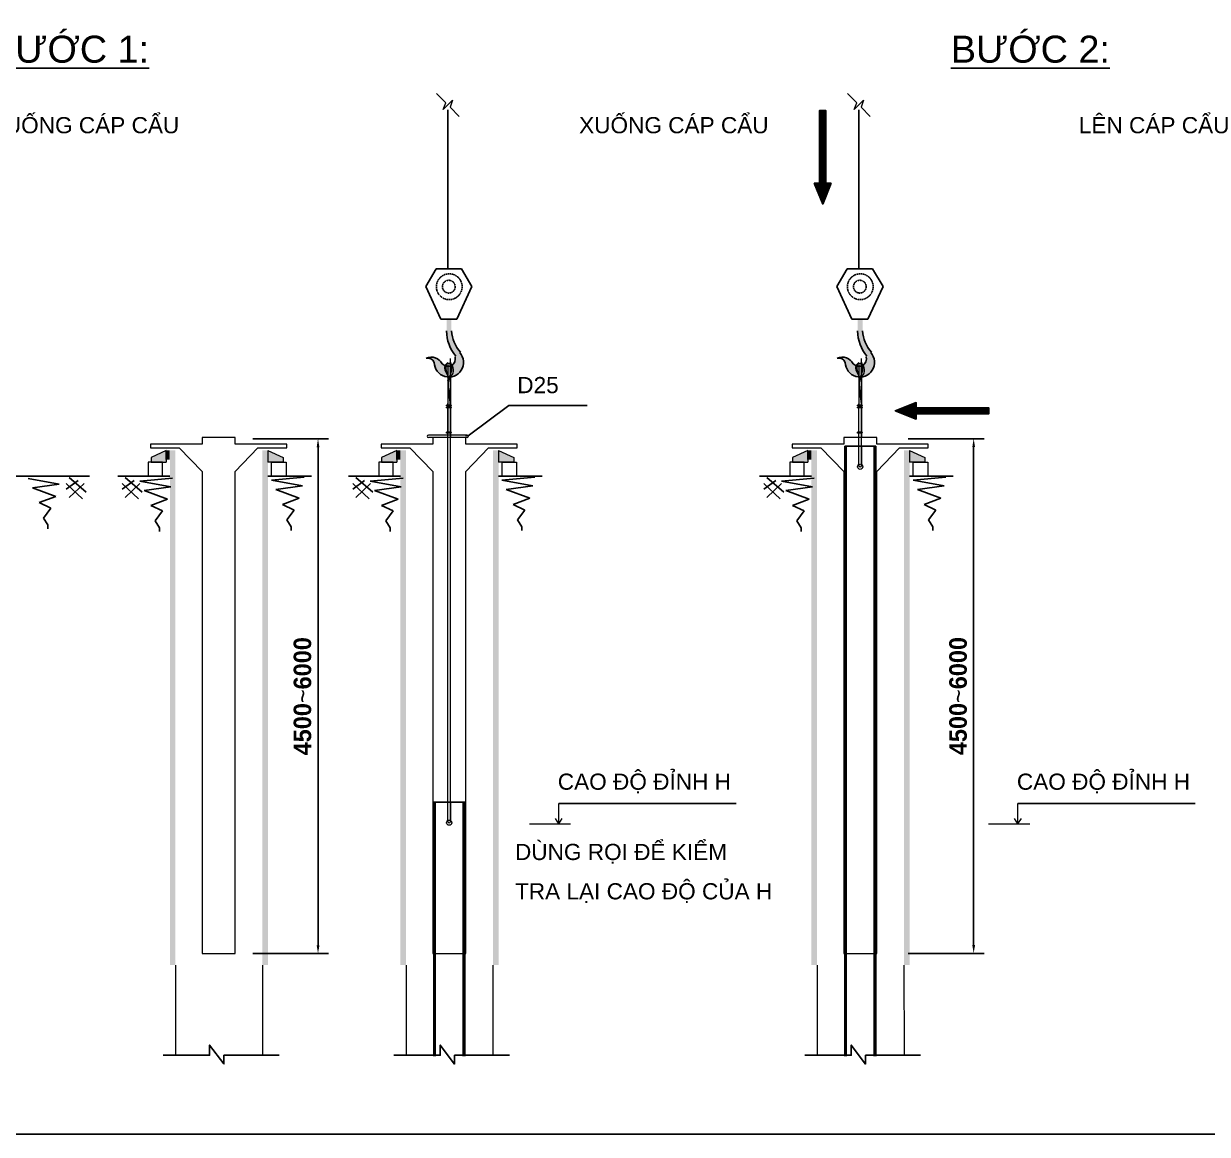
# Model space of a CAD drawing. Header units: millimetres. Extents: x -346728 to 1320345, y -537202 to -385966.
# Drawn here: x 1035235 to 1057717, y -455391 to -434298 of the extents above; entities that cross this region are included whole.
import ezdxf

# ---------------------------------------------------------------- set-up
doc = ezdxf.new("R2010")
doc.units = ezdxf.units.MM
doc.header["$LTSCALE"] = 100
doc.linetypes.add('DASHED2', pattern=[0.375, 0.25, -0.125])
doc.linetypes.add('HIDDEN', pattern=[9.525, 6.35, -3.175])
for name, color, linetype in [('9', 9, 'Continuous'), ('A-TEXT', 7, 'Continuous'), ('COT-THEP', 1, 'Continuous'), ('DUONG-BAO', 2, 'Continuous'), ('hiden', 8, 'HIDDEN'), ('NET', 1, 'Continuous'), ('ONGVACH', 5, 'Continuous')]:
    doc.layers.add(name, color=color, linetype=linetype)
doc.layers.add('CHU', color=8, linetype='Continuous', lineweight=25)
doc.layers.add('cua', color=44, linetype='Continuous', lineweight=13)
doc.styles.add('2', font='VHAVAN.TTF')
doc.styles.add('T1', font='VHARIAL.TTF')
doc.styles.add('VnArialH', font='VHARIAL.TTF')
doc.dimstyles.new('KT1', dxfattribs={"dimtxt": 250, "dimasz": 1000, "dimexe": 100, "dimexo": 100, "dimgap": 50, "dimtad": 1, "dimdec": 0, "dimzin": 2, "dimdsep": 46, "dimtxsty": 'Standard', "dimblk2": 'OBLIQUE', "dimcen": 0.09, "dimdle": 100, "dimclrt": 2, "dimadec": 0, "dimazin": 0, "dimtfac": 1, "dimtdec": 0, "dimtofl": 0, "dimtmove": 0, "dimatfit": 3, "dimfxl": 1, "dimtolj": 1, "dimtzin": 2, "dimarcsym": 0})

# ---------------------------------------------------------------- blocks, each defined once
blk = doc.blocks.new('*D300')
at = {"layer": 'A-TEXT', "color": 117, "lineweight": -2, "transparency": 16777216}
for p, q in [((1039585, -442183), (1041026, -442183)), ((1039585, -451959), (1041026, -451959))]:
    blk.add_line(p, q, dxfattribs=at)
at = {"layer": 'A-TEXT', "color": 21, "lineweight": -2, "transparency": 16777216}
blk.add_line((1040826, -442343), (1040826, -451799), dxfattribs=at)
at = {"layer": 'A-TEXT', "color": 21, "transparency": 16777216}
for points in [[(1040800, -442343), (1040853, -442343), (1040826, -442183)], [(1040800, -451799), (1040853, -451799), (1040826, -451959)]]:
    blk.add_solid(points, dxfattribs=at)
at = {"layer": 'DEFPOINTS', "color": 0, "transparency": 16777216}
for p in [(1039485, -442183), (1039485, -451959), (1040826, -451959)]:
    blk.add_point(p, dxfattribs=at)
at = {"layer": 'A-TEXT', "color": 2, "transparency": 16777216, "insert": (1040532, -447071), "char_height": 40, "attachment_point": 5, "rotation": 90, "style": '2'}
blk.add_mtext('\\A1;{\\f.VnAvantH|b1|i0|c0|p34;\\H8.333x;4500\\f.VnAvantH|b0|i0|c0|p34;~\\f.VnAvantH|b1|i0|c0|p34;\\H1.001x;6000}', dxfattribs=at)
blk = doc.blocks.new('*D305')
at = {"layer": 'A-TEXT', "color": 117, "lineweight": -2, "transparency": 16777216}
for p, q in [((1052038, -442180), (1053479, -442180)), ((1052038, -451956), (1053479, -451956))]:
    blk.add_line(p, q, dxfattribs=at)
at = {"layer": 'A-TEXT', "color": 21, "lineweight": -2, "transparency": 16777216}
blk.add_line((1053279, -442340), (1053279, -451796), dxfattribs=at)
at = {"layer": 'A-TEXT', "color": 21, "transparency": 16777216}
for points in [[(1053253, -442340), (1053306, -442340), (1053279, -442180)], [(1053253, -451796), (1053306, -451796), (1053279, -451956)]]:
    blk.add_solid(points, dxfattribs=at)
at = {"layer": 'DEFPOINTS', "color": 0, "transparency": 16777216}
for p in [(1051938, -442180), (1051938, -451956), (1053279, -451956)]:
    blk.add_point(p, dxfattribs=at)
at = {"layer": 'A-TEXT', "color": 2, "transparency": 16777216, "insert": (1052985, -447068), "char_height": 40, "attachment_point": 5, "rotation": 90, "style": '2'}
blk.add_mtext('\\A1;{\\f.VnAvantH|b1|i0|c0|p34;\\H8.333x;4500\\f.VnAvantH|b0|i0|c0|p34;~\\f.VnAvantH|b1|i0|c0|p34;\\H1.001x;6000}', dxfattribs=at)
blk = doc.blocks.new('LVL-KHUNGTEN')
blk.add_lwpolyline([(61073, 41093), (119124, 41093), (119124, 62), (61073, 62)], close=True)
at = {"layer": 'DEFPOINTS'}
blk.add_line((119124, 62), (61073, 62), dxfattribs=at)

msp = doc.modelspace()

# ---------------------------------------------------------------- hatches: boundary and pattern name
h = msp.add_hatch()
h.set_pattern_fill('ANSI37', color=256, scale=1.842586, style=0)
h.set_pattern_definition([(45, (1010908.3193, -501833.54154), (-0.1628631381, 0.1628631381), []), (135, (1010908.3193, -501833.54154), (-0.1628631381, -0.1628631381), [])])
h.paths.add_polyline_path([(1043508, -440929.8, 0.4139754), (1043531.9, -440538.9, -0.1675092), (1043360.6, -440132.4), (1043360.6, -439910.1), (1043310.8, -439910.1), (1043266.3, -439910.1), (1043266.3, -440132.4, 0.1669187), (1043442, -440615.3, -0.3748597), (1043362, -440783.8)])
h.paths.add_polyline_path([(1043362, -440783.8, -0.3256233), (1043198.9, -440747.4, 0.3838676), (1042893.7, -440640.6, -0.3456423), (1043047.3, -440722.4, 0.6465069), (1043508, -440929.8)])
h = msp.add_hatch()
h.set_pattern_fill('ANSI37', color=256, scale=1.842586, style=0)
h.set_pattern_definition([(45, (1018715.4861, -501833.54154), (-0.1628631381, 0.1628631381), []), (135, (1018715.4861, -501833.54154), (-0.1628631381, -0.1628631381), [])])
h.paths.add_polyline_path([(1051315.2, -440929.8, 0.4139754), (1051339, -440538.9, -0.1675092), (1051167.8, -440132.4), (1051167.8, -439910.1), (1051118, -439910.1), (1051073.4, -439910.1), (1051073.4, -440132.4, 0.1669187), (1051249.2, -440615.3, -0.3748597), (1051169.1, -440783.8)])
h.paths.add_polyline_path([(1051169.1, -440783.8, -0.3256233), (1051006.1, -440747.4, 0.3838676), (1050700.9, -440640.6, -0.3456423), (1050854.4, -440722.4, 0.6465069), (1051315.2, -440929.8)])
at = {"layer": 'COT-THEP'}
h = msp.add_hatch(dxfattribs=at)
h.set_pattern_fill('ANSI37', color=0, scale=5.896275, style=0)
h.set_pattern_definition([(45, (1035529.2644, -467660.8321), (-0.521162042, 0.521162042), []), (135, (1035529.2644, -467660.8321), (-0.521162042, -0.521162042), [])])
h.paths.add_polyline_path([(1050352.5, -437325.1), (1050252.4, -437325.1), (1050411.5, -437723.3), (1050570.6, -437325.1), (1050470.4, -437325.1), (1050470.4, -435945.1), (1050352.5, -435945.1)])
h = msp.add_hatch(dxfattribs=at)
h.set_pattern_fill('ANSI37', color=0, scale=5.896275, angle=-90, style=0)
h.set_pattern_definition([(315, (1021851.4223, -426768.1715), (0.521162042, 0.521162042), []), (45, (1021851.4223, -426768.1715), (-0.521162042, 0.521162042), [])])
h.paths.add_polyline_path([(1052187.1, -441591.4), (1052187.1, -441491.3), (1051788.9, -441650.4), (1052187.1, -441809.5), (1052187.1, -441709.3), (1053567.1, -441709.3), (1053567.1, -441591.4)])
for points in [[(1037926.7, -442577.3), (1038011.2, -442577.3), (1038011.2, -442403.7), (1037926.7, -442403.7)], [(1042306.7, -442577.3), (1042391.3, -442577.3), (1042391.3, -442403.7), (1042306.7, -442403.7)], [(1050113.9, -442577.3), (1050198.4, -442577.3), (1050198.4, -442403.7), (1050113.9, -442403.7)]]:
    msp.add_hatch(color=5, dxfattribs=at).paths.add_polyline_path(points)
at = {"layer": 'cua'}
for points in [[(1037941.7, -442403.6), (1037941.7, -442625.3), (1037653.6, -442625.3), (1037653.6, -442536.8)], [(1039874.7, -442403.6), (1039874.7, -442625.3), (1040162.8, -442625.3), (1040162.8, -442536.8)], [(1042321.8, -442403.6), (1042321.8, -442625.3), (1042033.7, -442625.3), (1042033.7, -442536.8)], [(1044254.8, -442403.6), (1044254.8, -442625.3), (1044542.9, -442625.3), (1044542.9, -442536.8)], [(1050128.9, -442403.6), (1050128.9, -442625.3), (1049840.8, -442625.3), (1049840.8, -442536.8)], [(1052061.9, -442403.6), (1052061.9, -442625.3), (1052350, -442625.3), (1052350, -442536.8)]]:
    msp.add_hatch(color=256, dxfattribs=at).paths.add_polyline_path(points)

# ---------------------------------------------------------------- linework, layer by layer
at = {"color": 7}
for p, q in [((1050352.5, -435945.1, -881.1), (1050470.4, -435945.1, -881.1)), ((1050352.5, -435945.1, -881.1), (1050352.5, -437325.1, -881.1)), ((1050470.4, -435945.1, -881.1), (1050470.4, -437325.1, -881.1)), ((1050252.4, -437325.1, -881.1), (1050411.5, -437723.3, -881.1)), ((1050352.5, -437325.1, -881.1), (1050252.4, -437325.1, -881.1)), ((1050570.6, -437325.1, -881.1), (1050411.5, -437723.3, -881.1)), ((1050470.4, -437325.1, -881.1), (1050570.6, -437325.1, -881.1)), ((1052187.1, -441491.3, -881.1), (1051788.9, -441650.4, -881.1)), ((1052187.1, -441591.4, -881.1), (1052187.1, -441491.3, -881.1)), ((1052187.1, -441809.5, -881.1), (1051788.9, -441650.4, -881.1)), ((1053567.1, -441591.4, -881.1), (1052187.1, -441591.4, -881.1)), ((1053567.1, -441709.3, -881.1), (1052187.1, -441709.3, -881.1)), ((1052187.1, -441709.3, -881.1), (1052187.1, -441809.5, -881.1)), ((1053567.1, -441591.4, -881.1), (1053567.1, -441709.3, -881.1))]:
    msp.add_line(p, q, dxfattribs=at)
at = {"color": 2}
for p, q in [((1043071.4, -438954.3, -881.1), (1042871.2, -439287.7, -881.1)), ((1043316.1, -438954.3, -881.1), (1043071.4, -438954.3, -881.1)), ((1043305.6, -438954.3, -881.1), (1043550.3, -438954.3, -881.1)), ((1043550.3, -438954.3, -881.1), (1043750.5, -439287.7, -881.1)), ((1050878.6, -438954.3, -881.1), (1050678.4, -439287.7, -881.1)), ((1051123.3, -438954.3, -881.1), (1050878.6, -438954.3, -881.1)), ((1051112.7, -438954.3, -881.1), (1051357.4, -438954.3, -881.1)), ((1051357.4, -438954.3, -881.1), (1051557.6, -439287.7, -881.1)), ((1042871.2, -439287.7, -881.1), (1043160.4, -439910.1, -881.1)), ((1043750.5, -439287.7, -881.1), (1043461.3, -439910.1, -881.1)), ((1050678.4, -439287.7, -881.1), (1050967.6, -439910.1, -881.1)), ((1051557.6, -439287.7, -881.1), (1051268.5, -439910.1, -881.1))]:
    msp.add_line(p, q, dxfattribs=at)
at = {"color": 8}
for p, q in [((1035318, -442935.6, -881.1), (1035907.1, -443041.6, -881.1)), ((1035907.1, -443041.6, -881.1), (1035400.5, -443112.2, -881.1)), ((1035400.5, -443112.2, -881.1), (1035848.2, -443277, -881.1)), ((1036270, -442972.2, -881.1), (1036045.2, -443140.7, -881.1)), ((1036382.4, -443028.4, -881.1), (1036101.4, -443295.1, -881.1)), ((1037331.3, -442972.2, -881.1), (1037106.5, -443140.7, -881.1)), ((1037443.7, -443028.4, -881.1), (1037162.7, -443295.1, -881.1)), ((1038063.3, -442928.7, -881.1), (1037438.9, -442987.6, -881.1)), ((1037438.9, -442987.6, -881.1), (1038028, -443093.6, -881.1)), ((1038028, -443093.6, -881.1), (1037521.4, -443164.2, -881.1)), ((1040564.3, -442911.4, -881.1), (1039939.9, -442970.3, -881.1)), ((1039939.9, -442970.3, -881.1), (1040529, -443076.2, -881.1)), ((1040529, -443076.2, -881.1), (1040022.4, -443146.9, -881.1)), ((1041711.3, -442972.2, -881.1), (1041486.5, -443140.7, -881.1)), ((1041823.7, -443028.4, -881.1), (1041542.7, -443295.1, -881.1)), ((1042443.4, -442928.7, -881.1), (1041819, -442987.6, -881.1)), ((1041819, -442987.6, -881.1), (1042408, -443093.6, -881.1)), ((1042408, -443093.6, -881.1), (1041901.4, -443164.2, -881.1)), ((1044944.4, -442911.4, -881.1), (1044320, -442970.3, -881.1)), ((1044320, -442970.3, -881.1), (1044909, -443076.2, -881.1)), ((1044909, -443076.2, -881.1), (1044402.4, -443146.9, -881.1)), ((1049518.5, -442972.2, -881.1), (1049293.7, -443140.7, -881.1)), ((1049518.5, -442972.2, -881.1), (1049293.7, -443140.7, -881.1)), ((1049630.9, -443028.4, -881.1), (1049349.9, -443295.1, -881.1)), ((1049630.9, -443028.4, -881.1), (1049349.9, -443295.1, -881.1)), ((1050250.5, -442928.7, -881.1), (1049626.1, -442987.6, -881.1)), ((1049626.1, -442987.6, -881.1), (1050215.2, -443093.6, -881.1)), ((1050215.2, -443093.6, -881.1), (1049708.6, -443164.2, -881.1)), ((1052751.5, -442911.4, -881.1), (1052127.1, -442970.3, -881.1)), ((1052127.1, -442970.3, -881.1), (1052716.2, -443076.2, -881.1)), ((1052716.2, -443076.2, -881.1), (1052209.6, -443146.9, -881.1)), ((1035848.2, -443277, -881.1), (1035530.1, -443394.8, -881.1)), ((1037521.4, -443164.2, -881.1), (1037969.1, -443329, -881.1)), ((1037969.1, -443329, -881.1), (1037651, -443446.7, -881.1)), ((1040022.4, -443146.9, -881.1), (1040470.1, -443311.7, -881.1)), ((1040470.1, -443311.7, -881.1), (1040152, -443429.4, -881.1)), ((1041901.4, -443164.2, -881.1), (1042349.1, -443329, -881.1)), ((1042349.1, -443329, -881.1), (1042031, -443446.7, -881.1)), ((1044402.4, -443146.9, -881.1), (1044850.1, -443311.7, -881.1)), ((1044850.1, -443311.7, -881.1), (1044532, -443429.4, -881.1)), ((1049708.6, -443164.2, -881.1), (1050156.3, -443329, -881.1)), ((1050156.3, -443329, -881.1), (1049838.2, -443446.7, -881.1)), ((1052209.6, -443146.9, -881.1), (1052657.3, -443311.7, -881.1)), ((1052657.3, -443311.7, -881.1), (1052339.2, -443429.4, -881.1)), ((1035530.1, -443394.8, -881.1), (1035753.9, -443500.7, -881.1)), ((1035753.9, -443500.7, -881.1), (1035612.6, -443689.1, -881.1)), ((1037651, -443446.7, -881.1), (1037874.8, -443552.7, -881.1)), ((1037874.8, -443552.7, -881.1), (1037733.5, -443741.1, -881.1)), ((1040152, -443429.4, -881.1), (1040375.8, -443535.4, -881.1)), ((1040375.8, -443535.4, -881.1), (1040234.5, -443723.8, -881.1)), ((1042031, -443446.7, -881.1), (1042254.9, -443552.7, -881.1)), ((1042254.9, -443552.7, -881.1), (1042113.5, -443741.1, -881.1)), ((1044532, -443429.4, -881.1), (1044755.9, -443535.4, -881.1)), ((1044755.9, -443535.4, -881.1), (1044614.5, -443723.8, -881.1)), ((1049838.2, -443446.7, -881.1), (1050062, -443552.7, -881.1)), ((1050062, -443552.7, -881.1), (1049920.7, -443741.1, -881.1)), ((1052339.2, -443429.4, -881.1), (1052563, -443535.4, -881.1)), ((1052563, -443535.4, -881.1), (1052421.7, -443723.8, -881.1)), ((1035612.6, -443689.1, -881.1), (1035695, -443818.6, -881.1)), ((1037733.5, -443741.1, -881.1), (1037815.9, -443870.6, -881.1)), ((1040234.5, -443723.8, -881.1), (1040316.9, -443853.3, -881.1)), ((1042113.5, -443741.1, -881.1), (1042196, -443870.6, -881.1)), ((1044614.5, -443723.8, -881.1), (1044697, -443853.3, -881.1)), ((1049920.7, -443741.1, -881.1), (1050003.1, -443870.6, -881.1)), ((1052421.7, -443723.8, -881.1), (1052504.1, -443853.3, -881.1)), ((1035695, -443818.6, -881.1), (1035695, -443889.3, -881.1)), ((1037815.9, -443870.6, -881.1), (1037815.9, -443941.2, -881.1)), ((1040316.9, -443853.3, -881.1), (1040316.9, -443923.9, -881.1)), ((1042196, -443870.6, -881.1), (1042196, -443941.2, -881.1)), ((1044697, -443853.3, -881.1), (1044697, -443923.9, -881.1)), ((1050003.1, -443870.6, -881.1), (1050003.1, -443941.2, -881.1)), ((1052504.1, -443853.3, -881.1), (1052504.1, -443923.9, -881.1))]:
    msp.add_line(p, q, dxfattribs=at)
at = {"color": 8, "elevation": -881.1}
for points in [[(1036354.3, -443323.2), (1036045.2, -443028.4)], [(1036424.6, -443196.9), (1036101.4, -442916)], [(1037415.6, -443323.2), (1037106.5, -443028.4)], [(1037485.9, -443196.9), (1037162.7, -442916)], [(1041795.6, -443323.2), (1041486.5, -443028.4)], [(1041865.9, -443196.9), (1041542.7, -442916)], [(1049602.8, -443323.2), (1049293.7, -443028.4)], [(1049602.8, -443323.2), (1049293.7, -443028.4)], [(1049673.1, -443196.9), (1049349.9, -442916)], [(1049673.1, -443196.9), (1049349.9, -442916)]]:
    msp.add_lwpolyline(points, dxfattribs=at)
at = {"color": 6}
for centre, radius, start, end in [((1044057.2, -440118, -881.1), 791.1, 181.04514, 218.95063), ((1044035.9, -440087.2, -881.1), 676.8, 183.82825, 221.64453), ((1051864.4, -440118, -881.1), 791.1, 181.04514, 218.95063), ((1051843, -440087.2, -881.1), 676.8, 183.82825, 221.64453), ((1042973.8, -440872.1, -881.1), 241.6, 28.72165, 112.72237), ((1042905.2, -440788, -881.1), 140.9, 23.81694, 100.0862), ((1043311.1, -440731.1, -881.1), 277, 180, 42.02472), ((1043292.2, -440662.3, -881.1), 141.9, 221.34047, 15.68229), ((1050781, -440872.1, -881.1), 241.6, 28.72165, 112.72237), ((1050712.3, -440788, -881.1), 140.9, 23.81694, 100.0862), ((1051118.3, -440731.1, -881.1), 277, 180, 42.02472), ((1051099.4, -440662.3, -881.1), 141.9, 221.34047, 15.68229)]:
    msp.add_arc(centre, radius, start, end, dxfattribs=at)
at = {"layer": '9'}
for p, q in [((1043292.3, -438962.9, -881.1), (1043292.3, -435932, -881.1)), ((1051099.5, -438962.9, -881.1), (1051099.5, -435932, -881.1))]:
    msp.add_line(p, q, dxfattribs=at)
at = {"layer": 'A-TEXT', "color": 2}
for p, q in [((1044449.1, -441549.8, -881.1), (1045934.9, -441549.8, -881.1)), ((1045399, -449110.9, -881.1), (1048767.1, -449110.9, -881.1)), ((1054119.1, -449110.9, -881.1), (1057487.1, -449110.9, -881.1))]:
    msp.add_line(p, q, dxfattribs=at)
at = {"layer": 'COT-THEP', "color": 10}
for p, q in [((1050830.3, -442321.4, -881.1), (1050830.3, -453903.5, -881.1)), ((1051418.9, -442321.4, -881.1), (1050830.3, -442321.4, -881.1)), ((1050859.8, -442321.4, -881.1), (1050859.8, -453903.5, -881.1)), ((1051389.5, -442321.4, -881.1), (1051389.5, -453903.5, -881.1)), ((1051418.9, -442321.4, -881.1), (1051418.9, -453903.5, -881.1)), ((1034057.8, -442890.1, -881.1), (1036485.2, -442890.1, -881.1)), ((1037025.6, -442890.1, -881.1), (1038011.5, -442890.1, -881.1)), ((1039874.7, -442890.1, -881.1), (1040700.9, -442890.1, -881.1)), ((1041405.6, -442890.1, -881.1), (1042391.5, -442890.1, -881.1)), ((1044254.8, -442890.1, -881.1), (1045080.9, -442890.1, -881.1)), ((1049212.8, -442890.1, -881.1), (1050198.7, -442890.1, -881.1)), ((1052061.9, -442890.1, -881.1), (1052888.1, -442890.1, -881.1)), ((1043023.2, -449079.9, -881.1), (1043023.2, -453903.5, -881.1)), ((1043611.7, -449079.9, -881.1), (1043023.2, -449079.9, -881.1)), ((1043052.6, -449079.9, -881.1), (1043052.6, -453903.5, -881.1)), ((1043582.3, -449079.9, -881.1), (1043582.3, -453903.5, -881.1)), ((1043611.7, -449079.9, -881.1), (1043611.7, -453903.5, -881.1))]:
    msp.add_line(p, q, dxfattribs=at)
at = {"layer": 'cua'}
for p, q in [((1043075.3, -435625, -881.1), (1043250.7, -435800.4, -881.1)), ((1050882.5, -435625, -881.1), (1051057.9, -435800.4, -881.1)), ((1043203.6, -435930.4, -881.1), (1043380.7, -435753.3, -881.1)), ((1043203.6, -435930.4, -881.1), (1043250.7, -435800.4, -881.1)), ((1043380.7, -435753.3, -881.1), (1043333.5, -435883.2, -881.1)), ((1043333.5, -435883.2, -881.1), (1043508.9, -436058.6, -881.1)), ((1051010.7, -435930.4, -881.1), (1051187.9, -435753.3, -881.1)), ((1051010.7, -435930.4, -881.1), (1051057.9, -435800.4, -881.1)), ((1051187.9, -435753.3, -881.1), (1051140.7, -435883.2, -881.1)), ((1051140.7, -435883.2, -881.1), (1051316.1, -436058.6, -881.1)), ((1043292.9, -440777.4, -881.1), (1043292.9, -442073.2, -881.1)), ((1043342, -449079.9, -881.1), (1043342, -440659.8, -881.1)), ((1043342, -440728.4, -881.1), (1043342, -442159.9, -881.1)), ((1051100.1, -440777.4, -881.1), (1051100.1, -441595.7, -881.1)), ((1051149.1, -441595.7, -881.1), (1051149.1, -440659.8, -881.1)), ((1051149.1, -440728.4, -881.1), (1051149.1, -441595.7, -881.1)), ((1043276.8, -441540.5, -881.1), (1043266.4, -441540.5, -881.1)), ((1043266.4, -441556.9, -881.1), (1043266.4, -441540.5, -881.1)), ((1043276.8, -441532.3, -881.1), (1043276.8, -441565.1, -881.1)), ((1043286.8, -441532.3, -881.1), (1043276.8, -441532.3, -881.1)), ((1043286.8, -441532.3, -881.1), (1043286.8, -441565.1, -881.1)), ((1043350.2, -441540.5, -881.1), (1043286.8, -441540.5, -881.1)), ((1051084, -441540.5, -881.1), (1051073.6, -441540.5, -881.1)), ((1051073.6, -441556.9, -881.1), (1051073.6, -441540.5, -881.1)), ((1051084, -441532.3, -881.1), (1051084, -441565.1, -881.1)), ((1051094, -441532.3, -881.1), (1051084, -441532.3, -881.1)), ((1051094, -441532.3, -881.1), (1051094, -441565.1, -881.1)), ((1051157.3, -441540.5, -881.1), (1051094, -441540.5, -881.1)), ((1043276.8, -441556.9, -881.1), (1043266.4, -441556.9, -881.1)), ((1043276.8, -441579.3, -881.1), (1043266.4, -441579.3, -881.1)), ((1043266.4, -441595.7, -881.1), (1043266.4, -441579.3, -881.1)), ((1043276.8, -441595.7, -881.1), (1043266.4, -441595.7, -881.1)), ((1043286.8, -441565.1, -881.1), (1043276.8, -441565.1, -881.1)), ((1043276.8, -441571.1, -881.1), (1043276.8, -441603.9, -881.1)), ((1043286.8, -441571.1, -881.1), (1043276.8, -441571.1, -881.1)), ((1043286.8, -441603.9, -881.1), (1043276.8, -441603.9, -881.1)), ((1043350.2, -441556.9, -881.1), (1043286.8, -441556.9, -881.1)), ((1043286.8, -441571.1, -881.1), (1043286.8, -441603.9, -881.1)), ((1043350.2, -441579.3, -881.1), (1043286.8, -441579.3, -881.1)), ((1043350.2, -441595.7, -881.1), (1043286.8, -441595.7, -881.1)), ((1043292.9, -441579.3, -881.1), (1043292.9, -441556.9, -881.1)), ((1043292.9, -442056.8, -881.1), (1043292.9, -441595.7, -881.1)), ((1043342, -441579.3, -881.1), (1043342, -441556.9, -881.1)), ((1043342, -441620.9, -881.1), (1043342, -441595.7, -881.1)), ((1043342, -442056.8, -881.1), (1043342, -441620.9, -881.1)), ((1051084, -441556.9, -881.1), (1051073.6, -441556.9, -881.1)), ((1051084, -441579.3, -881.1), (1051073.6, -441579.3, -881.1)), ((1051073.6, -441595.7, -881.1), (1051073.6, -441579.3, -881.1)), ((1051084, -441595.7, -881.1), (1051073.6, -441595.7, -881.1)), ((1051094, -441565.1, -881.1), (1051084, -441565.1, -881.1)), ((1051084, -441571.1, -881.1), (1051084, -441603.9, -881.1)), ((1051094, -441571.1, -881.1), (1051084, -441571.1, -881.1)), ((1051094, -441603.9, -881.1), (1051084, -441603.9, -881.1)), ((1051157.3, -441556.9, -881.1), (1051094, -441556.9, -881.1)), ((1051094, -441571.1, -881.1), (1051094, -441603.9, -881.1)), ((1051157.3, -441579.3, -881.1), (1051094, -441579.3, -881.1)), ((1051157.3, -441595.7, -881.1), (1051094, -441595.7, -881.1)), ((1051100.1, -441579.3, -881.1), (1051100.1, -441556.9, -881.1)), ((1051100.1, -442689.2, -881.1), (1051100.1, -441595.7, -881.1)), ((1051149.1, -442321.4, -881.1), (1051149.1, -441556.9, -881.1)), ((1051149.1, -441556.9, -881.1), (1051149.1, -442159.9, -881.1)), ((1051149.1, -441579.3, -881.1), (1051149.1, -441556.9, -881.1)), ((1043657.1, -442110.9, -881.1), (1042921.4, -442110.9, -881.1)), ((1043657.1, -442159.9, -881.1), (1042921.4, -442159.9, -881.1)), ((1043276.8, -442056.8, -881.1), (1043266.4, -442056.8, -881.1)), ((1043266.4, -442073.2, -881.1), (1043266.4, -442056.8, -881.1)), ((1043276.8, -442073.2, -881.1), (1043266.4, -442073.2, -881.1)), ((1043276.8, -442048.6, -881.1), (1043276.8, -442081.4, -881.1)), ((1043286.8, -442048.6, -881.1), (1043276.8, -442048.6, -881.1)), ((1043286.8, -442081.4, -881.1), (1043276.8, -442081.4, -881.1)), ((1043286.8, -442048.6, -881.1), (1043286.8, -442081.4, -881.1)), ((1043350.2, -442056.8, -881.1), (1043286.8, -442056.8, -881.1)), ((1043350.2, -442073.2, -881.1), (1043286.8, -442073.2, -881.1)), ((1043292.9, -449447.7, -881.1), (1043292.9, -442073.2, -881.1)), ((1043342, -442110.9, -881.1), (1043342, -442073.2, -881.1)), ((1051084, -442056.8, -881.1), (1051073.6, -442056.8, -881.1)), ((1051073.6, -442073.2, -881.1), (1051073.6, -442056.8, -881.1)), ((1051084, -442073.2, -881.1), (1051073.6, -442073.2, -881.1)), ((1051084, -442048.6, -881.1), (1051084, -442081.4, -881.1)), ((1051094, -442048.6, -881.1), (1051084, -442048.6, -881.1)), ((1051094, -442081.4, -881.1), (1051084, -442081.4, -881.1)), ((1051094, -442048.6, -881.1), (1051094, -442081.4, -881.1)), ((1051157.3, -442056.8, -881.1), (1051094, -442056.8, -881.1)), ((1051157.3, -442073.2, -881.1), (1051094, -442073.2, -881.1)), ((1051100.1, -442056.8, -881.1), (1051100.1, -442073.2, -881.1)), ((1051149.1, -442110.9, -881.1), (1051149.1, -442073.2, -881.1)), ((1037941.7, -442403.6, -881.1), (1037653.6, -442536.8, -881.1)), ((1037941.7, -442403.6, -881.1), (1037941.7, -442625.3, -881.1)), ((1039874.7, -442403.6, -881.1), (1040162.8, -442536.8, -881.1)), ((1039874.7, -442403.6, -881.1), (1039874.7, -442625.3, -881.1)), ((1042321.8, -442403.6, -881.1), (1042033.7, -442536.8, -881.1)), ((1042321.8, -442403.6, -881.1), (1042321.8, -442625.3, -881.1)), ((1044254.8, -442403.6, -881.1), (1044542.9, -442536.8, -881.1)), ((1044254.8, -442403.6, -881.1), (1044254.8, -442625.3, -881.1)), ((1050128.9, -442403.6, -881.1), (1049840.8, -442536.8, -881.1)), ((1050128.9, -442403.6, -881.1), (1050128.9, -442625.3, -881.1)), ((1050830.3, -442321.4, -881.1), (1051418.9, -442321.4, -881.1)), ((1052061.9, -442403.6, -881.1), (1052350, -442536.8, -881.1)), ((1052061.9, -442403.6, -881.1), (1052061.9, -442625.3, -881.1)), ((1037653.6, -442536.8, -881.1), (1037653.6, -442625.3, -881.1)), ((1037653.6, -442625.3, -881.1), (1037941.7, -442625.3, -881.1)), ((1040162.8, -442625.3, -881.1), (1039874.7, -442625.3, -881.1)), ((1040162.8, -442536.8, -881.1), (1040162.8, -442625.3, -881.1)), ((1042033.7, -442536.8, -881.1), (1042033.7, -442625.3, -881.1)), ((1042033.7, -442625.3, -881.1), (1042321.8, -442625.3, -881.1)), ((1044542.9, -442625.3, -881.1), (1044254.8, -442625.3, -881.1)), ((1044542.9, -442536.8, -881.1), (1044542.9, -442625.3, -881.1)), ((1049840.8, -442536.8, -881.1), (1049840.8, -442625.3, -881.1)), ((1049840.8, -442625.3, -881.1), (1050128.9, -442625.3, -881.1)), ((1051149.1, -442689.2, -881.1), (1051149.1, -442671.3, -881.1)), ((1052350, -442625.3, -881.1), (1052061.9, -442625.3, -881.1)), ((1052350, -442536.8, -881.1), (1052350, -442625.3, -881.1)), ((1043023.2, -449079.9, -881.1), (1043611.7, -449079.9, -881.1)), ((1045399, -449493.1, -881.1), (1045399, -449110.9, -881.1)), ((1054119.1, -449493.1, -881.1), (1054119.1, -449110.9, -881.1)), ((1045399, -449493.1, -881.1), (1045333.7, -449393.4, -881.1)), ((1045399, -449493.1, -881.1), (1045464.4, -449393.4, -881.1)), ((1054119.1, -449493.1, -881.1), (1054053.8, -449393.4, -881.1)), ((1054119.1, -449493.1, -881.1), (1054184.5, -449393.4, -881.1)), ((1043342, -449447.7, -881.1), (1043342, -449429.8, -881.1)), ((1044843.6, -449493.1, -881.1), (1045623.6, -449493.1, -881.1)), ((1053563.7, -449493.1, -881.1), (1054343.7, -449493.1, -881.1)), ((1038117.6, -452177.1, -881.1), (1038118.2, -453890.2, -881.1)), ((1039768.4, -452176.8, -881.1), (1039769, -453889.7, -881.1)), ((1042497.7, -452177.1, -881.1), (1042498.2, -453890.2, -881.1)), ((1044148.4, -452176.8, -881.1), (1044149, -453889.7, -881.1)), ((1050304.8, -452177.1, -881.1), (1050305.4, -453890.2, -881.1)), ((1051955.6, -452176.8, -881.1), (1051956.1, -453889.7, -881.1))]:
    msp.add_line(p, q, dxfattribs=at)
at = {"layer": 'cua', "elevation": -881.1}
for points in [[(1038623.9, -451956.1), (1039250.9, -451956.1), (1039250.9, -442803.6), (1039683.7, -442355.9), (1040230.5, -442355.9), (1040230.5, -442282.4), (1039250.9, -442282.4), (1039250.9, -442159.9), (1038623.9, -442159.9), (1038623.9, -442282.4), (1037644.3, -442282.4), (1037644.3, -442355.9), (1038191.2, -442355.9), (1038623.9, -442803.6)], [(1043004, -451956.1), (1043630.9, -451956.1), (1043630.9, -442803.6), (1044063.7, -442355.9), (1044610.5, -442355.9), (1044610.5, -442282.4), (1043630.9, -442282.4), (1043630.9, -442159.9), (1043004, -442159.9), (1043004, -442282.4), (1042024.3, -442282.4), (1042024.3, -442355.9), (1042571.2, -442355.9), (1043004, -442803.6)], [(1050811.1, -451956.1), (1051438.1, -451956.1), (1051438.1, -442803.6), (1051870.9, -442355.9), (1052417.7, -442355.9), (1052417.7, -442282.4), (1051438.1, -442282.4), (1051438.1, -442159.9), (1050811.1, -442159.9), (1050811.1, -442282.4), (1049831.5, -442282.4), (1049831.5, -442355.9), (1050378.4, -442355.9), (1050811.1, -442803.6)], [(1037872.4, -442625.3), (1037598, -442625.3), (1037598, -442890.1), (1037872.4, -442890.1)], [(1039944.1, -442625.3), (1040218.5, -442625.3), (1040218.5, -442890.1), (1039944.1, -442890.1)], [(1042252.4, -442625.3), (1041978, -442625.3), (1041978, -442890.1), (1042252.4, -442890.1)], [(1044324.1, -442625.3), (1044598.5, -442625.3), (1044598.5, -442890.1), (1044324.1, -442890.1)], [(1050059.6, -442625.3), (1049785.2, -442625.3), (1049785.2, -442890.1), (1050059.6, -442890.1)], [(1052131.3, -442625.3), (1052405.7, -442625.3), (1052405.7, -442890.1), (1052131.3, -442890.1)]]:
    msp.add_lwpolyline(points, close=True, dxfattribs=at)
at = {"layer": 'cua'}
for centre in [(1051124.6, -442713.7, -881.1), (1043317.4, -449472.3, -881.1)]:
    msp.add_circle(centre, 49, dxfattribs=at)
for centre, radius, start, end in [((1043350.2, -441548.7, -881.1), 8.21, 270, 90), ((1051157.3, -441548.7, -881.1), 8.21, 270, 90), ((1043350.2, -441587.5, -881.1), 8.21, 270, 90), ((1051157.3, -441587.5, -881.1), 8.21, 270, 90), ((1042921.4, -442135.4, -881.1), 24.5, 90, 270), ((1043350.2, -442065, -881.1), 8.21, 270, 90), ((1043657.1, -442135.4, -881.1), 24.5, 90, 270), ((1043657.1, -442135.4, -881.1), 24.5, 270, 90), ((1051157.3, -442065, -881.1), 8.21, 270, 90), ((1051124.6, -442689.2, -881.1), 24.5, 180, 0), ((1043317.4, -449447.7, -881.1), 24.5, 180, 0)]:
    msp.add_arc(centre, radius, start, end, dxfattribs=at)
for points in [[(1043342, -441540.5), (1043335.5, -441478.5), (1043323.5, -441388.9), (1043315.1, -441264.1), (1043328.9, -441016.5), (1043378.3, -440959.8), (1043331.1, -440749.7), (1043241.5, -440788.1), (1043305.3, -441024.6), (1043310.3, -441045.4), (1043310.7, -441048.7), (1043302.9, -441046.1), (1043306.6, -441053.9), (1043298.6, -441055.6), (1043301.8, -441064.8), (1043292.5, -441066.5), (1043293.4, -441089.8)], [(1043292.9, -441540.5), (1043295.6, -441446.8), (1043294.8, -441382.9), (1043301.7, -441289.9), (1043335.3, -440976.7), (1043350.8, -440944.3), (1043318.1, -440757.4), (1043287.1, -440760.3), (1043287.4, -440978.2), (1043313.7, -441035.2), (1043314.9, -441038.8), (1043311.9, -441040.5), (1043314.1, -441043.3), (1043309.1, -441047), (1043312.8, -441050.1), (1043306.4, -441056.2), (1043311.4, -441061.2), (1043298.5, -441082.7)], [(1051149.1, -441540.5), (1051142.7, -441478.5), (1051130.7, -441388.9), (1051122.3, -441264.1), (1051136, -441016.5), (1051185.4, -440959.8), (1051138.3, -440749.7), (1051048.6, -440788.1), (1051112.4, -441024.6), (1051117.5, -441045.4), (1051117.9, -441048.7), (1051110.1, -441046.1), (1051113.8, -441053.9), (1051105.7, -441055.6), (1051109, -441064.8), (1051099.7, -441066.5), (1051100.5, -441089.8)], [(1051100.1, -441540.5), (1051102.8, -441446.8), (1051101.9, -441382.9), (1051108.8, -441289.9), (1051142.5, -440976.7), (1051158, -440944.3), (1051125.3, -440757.4), (1051094.3, -440760.3), (1051094.6, -440978.2), (1051120.9, -441035.2), (1051122, -441038.8), (1051119.1, -441040.5), (1051121.2, -441043.3), (1051116.3, -441047), (1051119.9, -441050.1), (1051113.6, -441056.2), (1051118.5, -441061.2), (1051105.6, -441082.7)]]:
    msp.add_spline(points, degree=3, dxfattribs=at)
at = {"layer": 'DUONG-BAO', "color": 2}
for p, q in [((1043160.4, -439910.1, -881.1), (1043461.3, -439910.1, -881.1)), ((1050967.6, -439910.1, -881.1), (1051268.5, -439910.1, -881.1))]:
    msp.add_line(p, q, dxfattribs=at)
at = {"layer": 'DUONG-BAO', "color": 6}
for p, q in [((1043232, -440790.8, -881.1), (1043289.6, -440733.3, -881.1)), ((1051039.2, -440790.8, -881.1), (1051096.7, -440733.3, -881.1))]:
    msp.add_line(p, q, dxfattribs=at)
at = {"layer": 'DUONG-BAO', "color": 7, "linetype": 'DASHED2'}
for centre, radius in [((1043318.2, -439293.9, -881.1), 244.9), ((1051125.4, -439293.9, -881.1), 244.9), ((1043309.7, -439292.9, -881.1), 121), ((1051116.9, -439292.9, -881.1), 121)]:
    msp.add_circle(centre, radius, dxfattribs=at)
at = {"layer": 'hiden', "ltscale": 2}
for p, q in [((1051149.1, -442680.2, -881.1), (1051149.1, -442333.5, -881.1)), ((1043342, -449417.8, -881.1), (1043342, -449092, -881.1))]:
    msp.add_line(p, q, dxfattribs=at)
at = {"layer": 'NET', "color": 8, "elevation": -881.1}
for points in [[(1037886.8, -453887.8), (1038767.6, -453887.8), (1038767.6, -453695.3), (1039038.6, -454053.8), (1039038.6, -453887.8), (1040085.1, -453887.8)], [(1042266.9, -453889.7), (1043147.6, -453889.7), (1043147.6, -453697.1), (1043418.6, -454055.6), (1043418.6, -453889.7), (1044465.2, -453889.7)], [(1050074, -453889.7), (1050954.8, -453889.7), (1050954.8, -453697.1), (1051225.8, -454055.6), (1051225.8, -453889.7), (1052272.3, -453889.7)]]:
    msp.add_lwpolyline(points, dxfattribs=at)
at = {"layer": 'ONGVACH', "color": 7}
msp.add_line((1043678.8, -442124, -881.1), (1044449.1, -441549.8, -881.1), dxfattribs=at)
at = {"layer": 'ONGVACH', "color": 5}
for points in [[(1038011.5, -442403.8, -881.1), (1038117.6, -442404, -881.1), (1038011.5, -452177.1, -881.1), (1038117.6, -452177.1, -881.1)], [(1039769, -452176.8, -881.1), (1039874.7, -452177.1, -881.1), (1039768.6, -442403.5, -881.1), (1039874.7, -442403.6, -881.1)], [(1042391.5, -442403.8, -881.1), (1042497.7, -442404, -881.1), (1042391.5, -452177.1, -881.1), (1042497.7, -452177.1, -881.1)], [(1044149, -452176.8, -881.1), (1044254.8, -452177.1, -881.1), (1044148.6, -442403.5, -881.1), (1044254.8, -442403.6, -881.1)], [(1050198.7, -442403.8, -881.1), (1050304.8, -442404, -881.1), (1050198.7, -452177.1, -881.1), (1050304.8, -452177.1, -881.1)], [(1051956.1, -452176.8, -881.1), (1052061.9, -452177.1, -881.1), (1051955.8, -442403.5, -881.1), (1052061.9, -442403.6, -881.1)]]:
    msp.add_solid(points, dxfattribs=at)

# ---------------------------------------------------------------- block references
at = {"xscale": 1.216631744522601, "yscale": 1.216631744522601, "zscale": 1.216631744522601}
msp.add_blockref('LVL-KHUNGTEN', (940467.2, -455466, -881.1), dxfattribs=at)

# ---------------------------------------------------------------- texts
at = {"layer": 'A-TEXT', "color": 2, "style": 'VnArialH'}
for s, height, p in [('Xuèng c¸p cÈu', 307.098, (1034591.1, -436379.7, -881.1)), ('Xuèng c¸p cÈu', 307.098, (1045785.1, -436379.7, -881.1)), ('Xuèng c¸p cÈu', 307.098, (1045785.1, -436379.7, -881.1)), ('Lªn c¸p cÈu', 307.098, (1055276.6, -436379.7, -881.1)), ('D25', 307.1, (1044610.5, -441315.5, -881.1)), ('Cao ®é ®Ønh H', 307.098, (1045380, -448847.2, -881.1)), ('Cao ®é ®Ønh H', 307.098, (1054100.1, -448847.2, -881.1)), ('dïng räi ®Ó kiÓm', 307.098, (1044567.2, -450181.7, -881.1)), ('tra l¹i cao ®é cña H', 307.098, (1044567.2, -450928.7, -881.1))]:
    msp.add_text(s, height=height, dxfattribs=at).set_placement(p)
at = {"layer": 'CHU', "style": 'T1'}
for s, p in [('%%Ub\xadíc 1:', (1034595.8, -435039.5, -881.1)), ('%%Ub\xadíc 2:', (1052845.4, -435039.5, -881.1))]:
    msp.add_text(s, height=513.6, dxfattribs=at).set_placement(p)

# ---------------------------------------------------------------- dimensions: what is measured, and where the dimension line sits
at = {"layer": 'A-TEXT', "color": 2}
for p1, p2, picture, middle in [((1039485, -442182.7, -881.1), (1039485, -451959.1, -881.1), '*D300', (1040532.1, -447070.9, -881.1)), ((1051938.4, -442179.7, -881.1), (1051938.4, -451956.1, -881.1), '*D305', (1052985.4, -447067.9, -881.1))]:
    dim = msp.add_aligned_dim(p1=p1, p2=p2, distance=1341.1, text='{\\f.VnAvantH|b1|i0|c0|p34;\\H8.333x;4500\\f.VnAvantH|b0|i0|c0|p34;~\\f.VnAvantH|b1|i0|c0|p34;\\H1.001x;6000}', dimstyle='KT1', override={"dimscale": 1, "dimtxt": 40, "dimasz": 160, "dimexe": 200, "dimgap": 120, "dimtoh": 1, "dimtxsty": '2', "dimsah": 0, "dimclrd": 21, "dimclre": 117, "dimtdec": 0, "dimatfit": 2}, dxfattribs=at)
    dim.commit()
    dim.dimension.update_dxf_attribs({"geometry": picture, "text_midpoint": middle})

doc.saveas('drawing.dxf')
